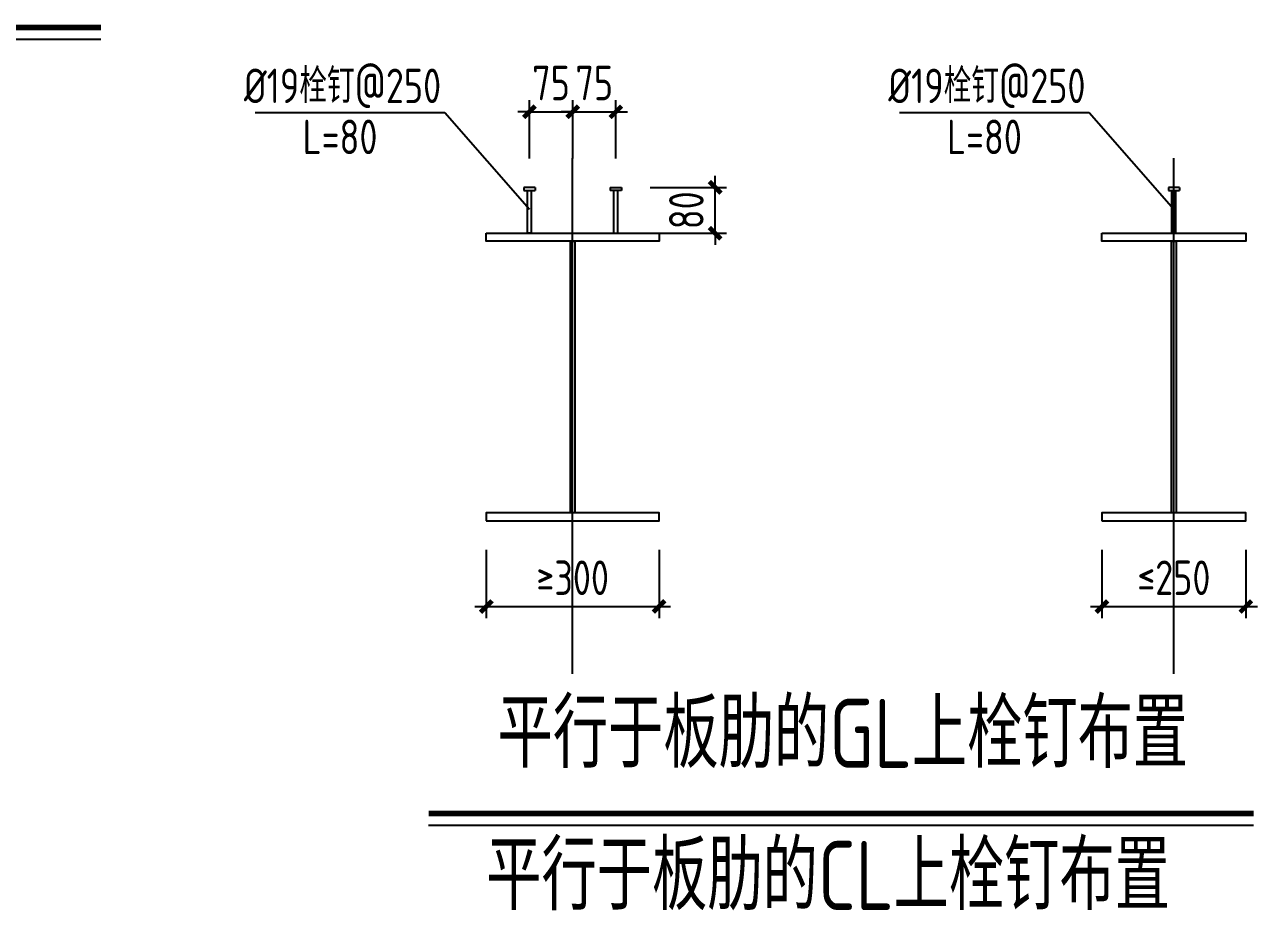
# Model space of a CAD drawing. Extents: x 180850 to 1399066, y 113487 to 334416.
# Drawn here: x 626812 to 642872, y 166116 to 177660 of the extents above; entities that cross this region are included whole.
import ezdxf
from ezdxf.enums import TextEntityAlignment as Align

# ---------------------------------------------------------------- set-up
doc = ezdxf.new("R2010")
doc.units = 0
doc.header["$LTSCALE"] = 1000
for name, color, linetype in [('AXIS', 3, 'Continuous'), ('NUM', 7, 'Continuous'), ('PZ', 202, 'Continuous'), ('TEXT', 7, 'Continuous'), ('THICK', 6, 'Continuous'), ('THIN', 7, 'Continuous'), ('YCX', 90, 'Continuous'), ('梁构件', 4, 'Continuous')]:
    doc.layers.add(name, color=color, linetype=linetype)
doc.styles.add('TSSD_Dimension', font='Tssdeng.shx', dxfattribs={"width": 0.8, "bigfont": 'hztxt.shx'})
doc.styles.add('TSSD_Norm', font='tssdeng.shx', dxfattribs={"bigfont": 'hztxt.shx'})
doc.dimstyles.new('TSSD_20_150', dxfattribs={"dimtxt": 450, "dimasz": 150, "dimexe": 150, "dimexo": 375, "dimgap": 150, "dimtad": 1, "dimdec": 0, "dimlfac": 0.133333, "dimzin": 0, "dimdsep": 46, "dimtxsty": 'TSSD_Dimension', "dimblk": 'ARCHTICK', "dimcen": 0, "dimdle": 150, "dimclrt": 7, "dimadec": 0, "dimazin": 0, "dimtfac": 1, "dimtdec": 0, "dimtix": 1, "dimtmove": 2, "dimatfit": 3, "dimfxl": 1, "dimtolj": 1, "dimtzin": 0, "dimarcsym": 0})

# ---------------------------------------------------------------- blocks, each defined once
blk = doc.blocks.new('_ArchTick')
at = {"color": 0, "linetype": 'ByBlock', "const_width": 0.4}
blk.add_lwpolyline([(-0.5, -0.5), (0.5, 0.5)], dxfattribs=at)
blk = doc.blocks.new('*D157')
at = {"layer": 'AXIS', "color": 0, "lineweight": -2, "transparency": 16777216}
for p, q in [((632827, 170816), (632827, 169926)), ((635077, 170816), (635077, 169926)), ((632677, 170076), (635227, 170076))]:
    blk.add_line(p, q, dxfattribs=at)
at = {"layer": 'Defpoints', "color": 0, "transparency": 16777216}
for p in [(632827, 171191), (635077, 171191), (635077, 170076)]:
    blk.add_point(p, dxfattribs=at)
at = {"layer": 'AXIS', "color": 0, "lineweight": -2, "transparency": 16777216, "xscale": 150, "yscale": 150, "zscale": 150, "rotation": 180}
blk.add_blockref('_ArchTick', (632827, 170076), dxfattribs=at)
at = {"layer": 'AXIS', "color": 0, "lineweight": -2, "transparency": 16777216, "xscale": 150, "yscale": 150, "zscale": 150}
blk.add_blockref('_ArchTick', (635077, 170076), dxfattribs=at)
at = {"layer": 'AXIS', "color": 7, "transparency": 16777216, "insert": (633952, 170451), "char_height": 450, "attachment_point": 5, "style": 'TSSD_Dimension'}
blk.add_mtext('\\A1;≥300', dxfattribs=at)
blk = doc.blocks.new('*D158')
at = {"layer": 'AXIS', "color": 0, "lineweight": -2, "transparency": 16777216}
for p, q in [((633389, 175914), (633389, 176674)), ((633952, 175914), (633952, 176674)), ((633389, 176524), (633239, 176524)), ((633389, 176524), (633952, 176524)), ((633952, 176524), (634102, 176524))]:
    blk.add_line(p, q, dxfattribs=at)
at = {"layer": 'Defpoints', "color": 0, "transparency": 16777216}
for p in [(633952, 176524), (633389, 175539), (633952, 175539)]:
    blk.add_point(p, dxfattribs=at)
at = {"layer": 'AXIS', "color": 0, "lineweight": -2, "transparency": 16777216, "xscale": 150, "yscale": 150, "zscale": 150}
blk.add_blockref('_ArchTick', (633389, 176524), dxfattribs=at)
at = {"layer": 'AXIS', "color": 0, "lineweight": -2, "transparency": 16777216, "xscale": 150, "yscale": 150, "zscale": 150, "rotation": 180}
blk.add_blockref('_ArchTick', (633952, 176524), dxfattribs=at)
at = {"layer": 'AXIS', "color": 7, "transparency": 16777216, "insert": (633670, 176899), "char_height": 450, "attachment_point": 5, "style": 'TSSD_Dimension'}
blk.add_mtext('\\A1;75', dxfattribs=at)
blk = doc.blocks.new('*D159')
at = {"layer": 'AXIS', "color": 0, "lineweight": -2, "transparency": 16777216}
for p, q in [((633952, 175914), (633952, 176674)), ((634514, 175914), (634514, 176674)), ((633952, 176524), (633802, 176524)), ((633952, 176524), (634514, 176524)), ((634514, 176524), (634664, 176524))]:
    blk.add_line(p, q, dxfattribs=at)
at = {"layer": 'Defpoints', "color": 0, "transparency": 16777216}
for p in [(634514, 176524), (633952, 175539), (634514, 175539)]:
    blk.add_point(p, dxfattribs=at)
at = {"layer": 'AXIS', "color": 0, "lineweight": -2, "transparency": 16777216, "xscale": 150, "yscale": 150, "zscale": 150}
blk.add_blockref('_ArchTick', (633952, 176524), dxfattribs=at)
at = {"layer": 'AXIS', "color": 0, "lineweight": -2, "transparency": 16777216, "xscale": 150, "yscale": 150, "zscale": 150, "rotation": 180}
blk.add_blockref('_ArchTick', (634514, 176524), dxfattribs=at)
at = {"layer": 'AXIS', "color": 7, "transparency": 16777216, "insert": (634233, 176899), "char_height": 450, "attachment_point": 5, "style": 'TSSD_Dimension'}
blk.add_mtext('\\A1;75', dxfattribs=at)
blk = doc.blocks.new('*D160')
at = {"layer": 'AXIS', "color": 0, "lineweight": -2, "transparency": 16777216}
for p, q in [((640847, 170816), (640847, 169926)), ((642722, 170816), (642722, 169926)), ((640697, 170076), (642872, 170076))]:
    blk.add_line(p, q, dxfattribs=at)
at = {"layer": 'Defpoints', "color": 0, "transparency": 16777216}
for p in [(640847, 171191), (642722, 171191), (642722, 170076)]:
    blk.add_point(p, dxfattribs=at)
at = {"layer": 'AXIS', "color": 0, "lineweight": -2, "transparency": 16777216, "xscale": 150, "yscale": 150, "zscale": 150, "rotation": 180}
blk.add_blockref('_ArchTick', (640847, 170076), dxfattribs=at)
at = {"layer": 'AXIS', "color": 0, "lineweight": -2, "transparency": 16777216, "xscale": 150, "yscale": 150, "zscale": 150}
blk.add_blockref('_ArchTick', (642722, 170076), dxfattribs=at)
at = {"layer": 'AXIS', "color": 7, "transparency": 16777216, "insert": (641784, 170451), "char_height": 450, "attachment_point": 5, "style": 'TSSD_Dimension'}
blk.add_mtext('\\A1;≤250', dxfattribs=at)
blk = doc.blocks.new('*D161')
at = {"layer": 'AXIS', "color": 0, "lineweight": -2, "transparency": 16777216}
for p, q in [((634961, 175539), (635958, 175539)), ((635808, 175539), (635808, 175689)), ((635808, 174941), (635808, 175539)), ((634916, 174941), (635958, 174941)), ((635808, 174941), (635808, 174791))]:
    blk.add_line(p, q, dxfattribs=at)
at = {"layer": 'Defpoints', "color": 0, "transparency": 16777216}
for p in [(634586, 175539), (635808, 175539), (634541, 174941)]:
    blk.add_point(p, dxfattribs=at)
at = {"layer": 'AXIS', "color": 0, "lineweight": -2, "transparency": 16777216, "xscale": 150, "yscale": 150, "zscale": 150}
for p, rotation in [((635808, 175539), 270), ((635808, 174941), 90)]:
    blk.add_blockref('_ArchTick', p, dxfattribs=dict(at, rotation=rotation))
at = {"layer": 'AXIS', "color": 7, "transparency": 16777216, "insert": (635433, 175240), "char_height": 450, "attachment_point": 5, "rotation": 90, "style": 'TSSD_Dimension'}
blk.add_mtext('\\A1;80', dxfattribs=at)

msp = doc.modelspace()

# ---------------------------------------------------------------- linework, layer by layer
at = {"layer": 'AXIS'}
for p, q in [((633951.6, 169199.78), (633951.6, 175920.52)), ((641784.44, 169199.78), (641784.44, 175920.52))]:
    msp.add_line(p, q, dxfattribs=at)
at = {"layer": 'NUM', "const_width": 75}
msp.add_lwpolyline([(632074.23, 167377.25), (642823.02, 167377.25)], dxfattribs=at)
at = {"layer": 'NUM'}
msp.add_lwpolyline([(632074.23, 167227.25), (642823.02, 167227.25)], dxfattribs=at)
at = {"layer": 'PZ'}
for p, q in [((633461.19, 175538.69), (633317.01, 175538.69)), ((633317.01, 175538.69), (633317.01, 175498.39)), ((633461.19, 175538.69), (633461.19, 175498.39)), ((634442.01, 175538.69), (634442.01, 175498.39)), ((634442.01, 175538.69), (634586.19, 175538.69)), ((634586.19, 175538.69), (634586.19, 175498.39)), ((641712.35, 175538.69), (641712.35, 175498.39)), ((641856.54, 175538.69), (641712.35, 175538.69)), ((641856.54, 175538.69), (641856.54, 175498.39)), ((633317.01, 175498.39), (633461.19, 175498.39)), ((633361.77, 174941.15), (633361.77, 175498.39)), ((633416.43, 174941.15), (633416.43, 175498.39)), ((634586.19, 175498.39), (634442.01, 175498.39)), ((634486.77, 174941.15), (634486.77, 175498.39)), ((634541.43, 174941.15), (634541.43, 175498.39)), ((641712.35, 175498.39), (641856.54, 175498.39)), ((641757.11, 174941.15), (641757.11, 175498.39)), ((641811.77, 174941.15), (641811.77, 175498.39)), ((633416.43, 174941.15), (633361.77, 174941.15)), ((634486.77, 174941.15), (634541.43, 174941.15)), ((641811.77, 174941.15), (641757.11, 174941.15))]:
    msp.add_line(p, q, dxfattribs=at)
at = {"layer": 'THICK', "const_width": 75}
msp.add_lwpolyline([(616626.92, 177622.04), (627805.27, 177622.04)], dxfattribs=at)
at = {"layer": 'THIN'}
msp.add_lwpolyline([(616626.92, 177472.04), (627805.27, 177472.04)], dxfattribs=at)
at = {"layer": 'YCX'}
for p, q in [((632285.23, 176511.82), (629815.54, 176511.82)), ((633389.24, 175248.37), (632285.23, 176511.82)), ((640680.57, 176511.82), (638210.88, 176511.82)), ((641784.58, 175248.37), (640680.57, 176511.82))]:
    msp.add_line(p, q, dxfattribs=at)
at = {"layer": '梁构件'}
for points in [[(632826.6, 174941.15), (635076.6, 174941.15), (635076.6, 174836.15), (632826.6, 174836.15)], [(640846.94, 174941.15), (642721.94, 174941.15), (642721.94, 174836.15), (640846.94, 174836.15)], [(633921.6, 174836.15), (633981.6, 174836.15), (633981.6, 171296.15), (633921.6, 171296.15)], [(641754.44, 174836.15), (641814.44, 174836.15), (641814.44, 171296.15), (641754.44, 171296.15)], [(632826.6, 171191.15), (635076.6, 171191.15), (635076.6, 171296.15), (632826.6, 171296.15)], [(640846.94, 171191.15), (642721.94, 171191.15), (642721.94, 171296.15), (640846.94, 171296.15)]]:
    msp.add_lwpolyline(points, close=True, dxfattribs=at)

# ---------------------------------------------------------------- texts
at = {"layer": 'NUM', "style": 'TSSD_Norm', "width": 0.8}
for s, p in [('平行于板肋的GL上栓钉布置', (632973.52, 167702.62)), ('平行于板肋的CL上栓钉布置', (632825.96, 165850.28))]:
    msp.add_text(s, height=900, dxfattribs=at).set_placement(p, align=Align.BOTTOM_LEFT)
at = {"layer": 'TEXT', "style": 'TSSD_Norm', "width": 0.8}
for s, p in [('%%C19栓钉@250', (629668.41, 176636.69)), ('%%C19栓钉@250', (638063.75, 176636.69)), ('L=80', (630433.65, 175971.63)), ('L=80', (638828.99, 175971.63))]:
    msp.add_text(s, height=450, dxfattribs=at).set_placement(p)

# ---------------------------------------------------------------- dimensions: what is measured, and where the dimension line sits
at = {"layer": 'AXIS'}
for base, p1, p2, picture, middle in [((633951.6, 176524.02), (633389.1, 175538.69), (633951.6, 175538.69), '*D158', (633670.35, 176899.02)), ((634514.1, 176524.02), (633951.6, 175538.69), (634514.1, 175538.69), '*D159', (634232.85, 176899.02))]:
    dim = msp.add_linear_dim(base=base, p1=p1, p2=p2, dimstyle='TSSD_20_150', dxfattribs=at)
    dim.commit()
    dim.dimension.update_dxf_attribs({"geometry": picture, "text_midpoint": middle})
dim = msp.add_linear_dim(base=(635807.94, 175538.69), p1=(634541.43, 174941.15), p2=(634586.19, 175538.69), angle=90, dimstyle='TSSD_20_150', dxfattribs=at)
dim.commit()
dim.dimension.update_dxf_attribs({"geometry": '*D161', "text_midpoint": (635432.94, 175239.92)})
for base, p1, p2, text, picture, middle in [((635076.6, 170075.91), (632826.6, 171191.15), (635076.6, 171191.15), '≥300', '*D157', (633951.6, 170450.91)), ((642721.94, 170075.91), (640846.94, 171191.15), (642721.94, 171191.15), '≤250', '*D160', (641784.44, 170450.91))]:
    dim = msp.add_linear_dim(base=base, p1=p1, p2=p2, text=text, dimstyle='TSSD_20_150', dxfattribs=at)
    dim.commit()
    dim.dimension.update_dxf_attribs({"geometry": picture, "text_midpoint": middle})

doc.saveas('drawing.dxf')
